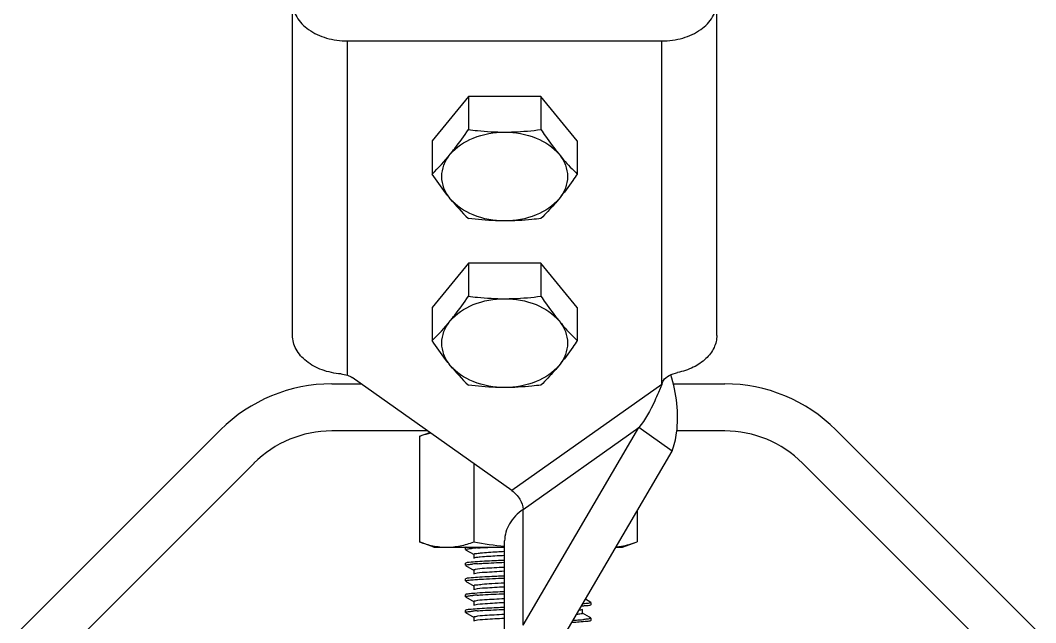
# Model space of a CAD drawing. Extents: x -191212 to 1245715665, y -234495 to 250873.
# Drawn here: x 180282.3 to 180719.2, y 130656 to 130915.2 of the extents above; entities that cross this region are included whole.
import ezdxf

# ---------------------------------------------------------------- set-up
doc = ezdxf.new("R2010")
doc.units = 0
doc.header["$LTSCALE"] = 500
doc.layers.get('0').update_dxf_attribs({"linetype": 'CONTINUOUS'})
doc.layers.add('PUB_TEXT', color=7, linetype='CONTINUOUS')

# ---------------------------------------------------------------- blocks, each defined once
blk = doc.blocks.new('deeeeee')
at = {"linetype": 'Continuous'}
for p, q in [((-471909.14, -353612.75), (-471909.14, -353363.93)), ((-471634.71, -353612.75), (-471634.71, -353363.93)), ((-471873.56, -353638.55), (-471873.56, -353422.29)), ((-471873.56, -353422.29), (-471670.28, -353422.29)), ((-471670.28, -353644.57), (-471670.28, -353422.29)), ((-471795.39, -353458.23), (-471818.87, -353486.98)), ((-471795.39, -353458.23), (-471795.39, -353479.61)), ((-471748.45, -353458.23), (-471795.39, -353458.23)), ((-471724.98, -353486.98), (-471748.45, -353458.23)), ((-471748.45, -353458.23), (-471748.45, -353479.61)), ((-471818.87, -353486.98), (-471818.87, -353508.36)), ((-471724.98, -353486.98), (-471724.98, -353508.36)), ((-471795.39, -353566.04), (-471818.87, -353594.78)), ((-471795.39, -353566.04), (-471795.39, -353587.41)), ((-471748.45, -353566.04), (-471795.39, -353566.04)), ((-471724.98, -353594.78), (-471748.45, -353566.04)), ((-471748.45, -353566.04), (-471748.45, -353587.41)), ((-471818.87, -353594.78), (-471818.87, -353616.16)), ((-471724.98, -353594.78), (-471724.98, -353616.16)), ((-471767.21, -353713.11), (-471870.58, -353640.01)), ((-471883.73, -353644.1), (-471864.8, -353644.1)), ((-471670.28, -353644.57), (-471767.21, -353713.11)), ((-471670.28, -353644.57), (-471672.49, -353649.64)), ((-471662.91, -353644.1), (-471629.63, -353644.1)), ((-472085.19, -353803.46), (-471955.6, -353673.87)), ((-471760.02, -353800.23), (-471685.16, -353672.44)), ((-471760.02, -353725.38), (-471685.16, -353672.44)), ((-471663.6, -353687.69), (-471685.16, -353672.44)), ((-471557.75, -353673.87), (-471428.16, -353803.46)), ((-471821.68, -353674.59), (-471883.73, -353674.59)), ((-471827.09, -353678.02), (-471820.31, -353675.56)), ((-471827.09, -353678.02), (-471827.09, -353746.37)), ((-471629.63, -353674.59), (-471660.76, -353674.59)), ((-471738.46, -353815.48), (-471663.6, -353687.69)), ((-471934.03, -353695.43), (-472063.63, -353825.02)), ((-471791.88, -353695.66), (-471791.88, -353746.37)), ((-471449.73, -353825.02), (-471579.32, -353695.43)), ((-471760.02, -353800.23), (-471760.02, -353725.38)), ((-471686.26, -353726.36), (-471686.26, -353746.37)), ((-471817.66, -353749.8), (-471827.09, -353746.37)), ((-471771.93, -354011.27), (-471771.93, -353745.7)), ((-471695.69, -353749.8), (-471686.26, -353746.37)), ((-471817.66, -353749.8), (-471771.93, -353749.8)), ((-471797.24, -353749.92), (-471797.33, -353750.03)), ((-471797.33, -353751.31), (-471797.33, -353750.03)), ((-471797.33, -353751.31), (-471797.33, -353750.03)), ((-471797.24, -353751.42), (-471791.72, -353754.61)), ((-471699.99, -353749.8), (-471695.69, -353749.8)), ((-471791.83, -353754.48), (-471791.83, -353757.02)), ((-471797.24, -353760.09), (-471797.33, -353760.2)), ((-471797.33, -353761.47), (-471797.33, -353760.2)), ((-471797.33, -353761.47), (-471797.33, -353760.2)), ((-471797.24, -353761.58), (-471791.72, -353764.77)), ((-471791.83, -353764.65), (-471791.83, -353767.19)), ((-471797.24, -353770.25), (-471797.33, -353770.36)), ((-471797.33, -353771.63), (-471797.33, -353770.36)), ((-471797.33, -353771.63), (-471797.33, -353770.36)), ((-471797.24, -353771.74), (-471791.72, -353774.94)), ((-471791.83, -353774.81), (-471791.83, -353777.35)), ((-471797.24, -353780.42), (-471797.33, -353780.53)), ((-471797.33, -353781.8), (-471797.33, -353780.53)), ((-471797.33, -353781.8), (-471797.33, -353780.53)), ((-471797.24, -353781.91), (-471791.72, -353785.1)), ((-471791.83, -353784.97), (-471791.83, -353787.51)), ((-471716.12, -353785.5), (-471719.69, -353783.43)), ((-471716.02, -353786.88), (-471716.02, -353785.61)), ((-471716.02, -353786.88), (-471716.02, -353785.61)), ((-471797.24, -353790.58), (-471797.33, -353790.69)), ((-471797.33, -353791.96), (-471797.33, -353790.69)), ((-471797.33, -353791.96), (-471797.33, -353790.69)), ((-471797.24, -353792.07), (-471791.72, -353795.27)), ((-471717.04, -353795.13), (-471721.63, -353792.47)), ((-471721.52, -353792.6), (-471721.52, -353790.06)), ((-471716.12, -353786.99), (-471716.02, -353786.88)), ((-471791.83, -353795.14), (-471791.83, -353797.68)), ((-471716.12, -353795.66), (-471717.04, -353795.13)), ((-471716.12, -353797.15), (-471716.02, -353797.04)), ((-471716.02, -353797.04), (-471716.02, -353795.77)), ((-471716.02, -353797.04), (-471716.02, -353795.77))]:
    blk.add_line(p, q, dxfattribs=at)
for centre, radius, start, end in [((-471920.63, -353402.95), 146.52, 313.9914, 320.77347), ((-471693.63, -353431.69), 146.52, 219.22653, 226.0086), ((-471920.63, -353510.75), 146.52, 313.9914, 320.77347), ((-471693.63, -353539.5), 146.52, 219.22653, 226.0086), ((-471883.73, -353745.74), 101.64, 90, 135), ((-471629.63, -353745.74), 101.64, 45, 90), ((-471883.73, -353745.74), 71.15, 90, 135), ((-471629.63, -353745.74), 71.15, 45, 90), ((-471777.89, -353925.75), 175.85, 93.81338, 94.8058), ((-471777.76, -353937.62), 177.56, 93.78659, 94.80606), ((-471778.03, -353954.56), 174.16, 93.84224, 94.80386), ((-471777.98, -353965.26), 174.7, 93.83235, 94.80499), ((-471748.27, -353432.82), 366.06, 273.1645, 273.8477), ((-471746.97, -353451.82), 345.74, 273.26427, 273.8614), ((-471735.37, -353622.38), 174.8, 273.83253, 274.80333)]:
    blk.add_arc(centre, radius, start, end, dxfattribs=at)
for points, knots in [([(-471909.14, -353397.14), (-471909.14, -353400.47), (-471906.97, -353407.63), (-471898.68, -353415.83), (-471887.04, -353421.1), (-471878.14, -353422.29), (-471873.56, -353422.29)], [0, 0, 0, 0, 0.209473, 0.444657, 0.712023, 1, 1, 1, 1]), ([(-471670.28, -353422.29), (-471665.7, -353422.29), (-471656.81, -353421.1), (-471645.16, -353415.83), (-471636.87, -353407.63), (-471634.71, -353400.47), (-471634.71, -353397.14)], [0, 0, 0, 0, 0.287977, 0.555343, 0.790527, 1, 1, 1, 1]), ([(-471807.13, -353495.6), (-471806.13, -353494.38), (-471802.02, -353489.19), (-471798.21, -353483.78), (-471795.39, -353479.61)], [0, 0, 0, 0, 0.239452, 1, 1, 1, 1]), ([(-471807.13, -353495.6), (-471803.29, -353490.9), (-471791.9, -353483.47), (-471778.82, -353481.23), (-471771.92, -353481.23)], [0, 0, 0, 0, 0.468341, 1, 1, 1, 1]), ([(-471795.39, -353479.61), (-471793.46, -353479.86), (-471785.66, -353480.77), (-471777.81, -353481.23), (-471771.92, -353481.23)], [0, 0, 0, 0, 0.249182, 1, 1, 1, 1]), ([(-471771.92, -353481.23), (-471769.95, -353481.23), (-471762.11, -353481.08), (-471754.28, -353480.36), (-471748.45, -353479.61)], [0, 0, 0, 0, 0.250767, 1, 1, 1, 1]), ([(-471771.92, -353481.23), (-471765.02, -353481.23), (-471751.94, -353483.47), (-471740.55, -353490.9), (-471736.71, -353495.6)], [0, 0, 0, 0, 0.531659, 1, 1, 1, 1]), ([(-471748.45, -353479.61), (-471747.49, -353481.03), (-471743.75, -353486.49), (-471739.81, -353491.81), (-471736.71, -353495.6)], [0, 0, 0, 0, 0.259411, 1, 1, 1, 1]), ([(-471807.13, -353524.35), (-471808.82, -353522.28), (-471811.57, -353517.73), (-471813.07, -353509.98), (-471811.57, -353502.22), (-471808.82, -353497.68), (-471807.13, -353495.6)], [0, 0, 0, 0, 0.257487, 0.5, 0.742513, 1, 1, 1, 1]), ([(-471736.71, -353495.6), (-471735.75, -353496.78), (-471732.03, -353501.21), (-471728.03, -353505.4), (-471724.98, -353508.36)], [0, 0, 0, 0, 0.264209, 1, 1, 1, 1]), ([(-471736.71, -353495.6), (-471735.02, -353497.68), (-471732.27, -353502.22), (-471730.78, -353509.98), (-471732.27, -353517.73), (-471735.02, -353522.28), (-471736.71, -353524.35)], [0, 0, 0, 0, 0.257487, 0.5, 0.742513, 1, 1, 1, 1]), ([(-471807.13, -353524.35), (-471808.13, -353523.12), (-471812.24, -353517.94), (-471816.05, -353512.53), (-471818.87, -353508.36)], [0, 0, 0, 0, 0.239452, 1, 1, 1, 1]), ([(-471724.98, -353508.36), (-471725.94, -353509.78), (-471729.67, -353515.23), (-471733.61, -353520.56), (-471736.71, -353524.35)], [0, 0, 0, 0, 0.259411, 1, 1, 1, 1]), ([(-471771.92, -353538.72), (-471778.82, -353538.72), (-471791.9, -353536.48), (-471803.29, -353529.06), (-471807.13, -353524.35)], [0, 0, 0, 0, 0.531659, 1, 1, 1, 1]), ([(-471736.71, -353524.35), (-471740.55, -353529.06), (-471751.94, -353536.48), (-471765.02, -353538.72), (-471771.92, -353538.72)], [0, 0, 0, 0, 0.468341, 1, 1, 1, 1]), ([(-471736.71, -353524.35), (-471737.68, -353525.53), (-471741.4, -353529.96), (-471745.39, -353534.15), (-471748.45, -353537.11)], [0, 0, 0, 0, 0.264209, 1, 1, 1, 1]), ([(-471771.92, -353538.72), (-471773.89, -353538.72), (-471781.74, -353538.58), (-471789.56, -353537.86), (-471795.39, -353537.11)], [0, 0, 0, 0, 0.250767, 1, 1, 1, 1]), ([(-471748.45, -353537.11), (-471750.39, -353537.36), (-471758.18, -353538.27), (-471766.03, -353538.72), (-471771.92, -353538.72)], [0, 0, 0, 0, 0.249182, 1, 1, 1, 1]), ([(-471807.13, -353603.41), (-471806.13, -353602.18), (-471802.02, -353596.99), (-471798.21, -353591.58), (-471795.39, -353587.41)], [0, 0, 0, 0, 0.239452, 1, 1, 1, 1]), ([(-471795.39, -353587.41), (-471793.46, -353587.66), (-471785.66, -353588.58), (-471777.81, -353589.03), (-471771.92, -353589.03)], [0, 0, 0, 0, 0.249182, 1, 1, 1, 1]), ([(-471771.92, -353589.03), (-471769.95, -353589.03), (-471762.11, -353588.89), (-471754.28, -353588.17), (-471748.45, -353587.41)], [0, 0, 0, 0, 0.250767, 1, 1, 1, 1]), ([(-471748.45, -353587.41), (-471747.49, -353588.84), (-471743.75, -353594.29), (-471739.81, -353599.61), (-471736.71, -353603.41)], [0, 0, 0, 0, 0.259411, 1, 1, 1, 1]), ([(-471807.13, -353603.41), (-471803.29, -353598.7), (-471791.9, -353591.28), (-471778.82, -353589.03), (-471771.92, -353589.03)], [0, 0, 0, 0, 0.468341, 1, 1, 1, 1]), ([(-471771.92, -353589.03), (-471765.02, -353589.03), (-471751.94, -353591.28), (-471740.55, -353598.7), (-471736.71, -353603.41)], [0, 0, 0, 0, 0.531659, 1, 1, 1, 1]), ([(-471807.13, -353632.16), (-471808.82, -353630.08), (-471811.57, -353625.54), (-471813.07, -353617.78), (-471811.57, -353610.02), (-471808.82, -353605.48), (-471807.13, -353603.41)], [0, 0, 0, 0, 0.257487, 0.5, 0.742513, 1, 1, 1, 1]), ([(-471736.71, -353603.41), (-471735.75, -353604.59), (-471732.03, -353609.01), (-471728.03, -353613.21), (-471724.98, -353616.16)], [0, 0, 0, 0, 0.264209, 1, 1, 1, 1]), ([(-471736.71, -353603.41), (-471735.02, -353605.48), (-471732.27, -353610.02), (-471730.78, -353617.78), (-471732.27, -353625.54), (-471735.02, -353630.08), (-471736.71, -353632.16)], [0, 0, 0, 0, 0.257487, 0.5, 0.742513, 1, 1, 1, 1]), ([(-471877.77, -353637.73), (-471881.94, -353637.38), (-471889.92, -353635.69), (-471900.19, -353630.24), (-471907.32, -353622.39), (-471909.14, -353615.83), (-471909.14, -353612.75)], [0, 0, 0, 0, 0.28821, 0.553531, 0.788229, 1, 1, 1, 1]), ([(-471634.71, -353612.75), (-471634.71, -353615.46), (-471636.08, -353621.18), (-471641.68, -353628.42), (-471650, -353633.93), (-471656.62, -353636.12), (-471660.14, -353636.86)], [0, 0, 0, 0, 0.215862, 0.450689, 0.713102, 1, 1, 1, 1]), ([(-471807.13, -353632.16), (-471808.13, -353630.93), (-471812.24, -353625.74), (-471816.05, -353620.33), (-471818.87, -353616.16)], [0, 0, 0, 0, 0.239452, 1, 1, 1, 1]), ([(-471724.98, -353616.16), (-471725.94, -353617.59), (-471729.67, -353623.04), (-471733.61, -353628.36), (-471736.71, -353632.16)], [0, 0, 0, 0, 0.259411, 1, 1, 1, 1]), ([(-471771.92, -353646.53), (-471778.82, -353646.53), (-471791.9, -353644.28), (-471803.29, -353636.86), (-471807.13, -353632.16)], [0, 0, 0, 0, 0.531659, 1, 1, 1, 1]), ([(-471736.71, -353632.16), (-471740.55, -353636.86), (-471751.94, -353644.28), (-471765.02, -353646.53), (-471771.92, -353646.53)], [0, 0, 0, 0, 0.468341, 1, 1, 1, 1]), ([(-471736.71, -353632.16), (-471737.68, -353633.34), (-471741.4, -353637.76), (-471745.39, -353641.95), (-471748.45, -353644.91)], [0, 0, 0, 0, 0.264209, 1, 1, 1, 1]), ([(-471670.28, -353644.57), (-471670.19, -353643.64), (-471669.15, -353641.13), (-471665.38, -353638.38), (-471662, -353637.25), (-471660.14, -353636.86)], [0, 0, 0, 0, 0.208141, 0.577605, 1, 1, 1, 1]), ([(-471663.6, -353687.69), (-471662.22, -353683.89), (-471658.45, -353667.54), (-471660.75, -353650.31), (-471664.38, -353638.22)], [0, 0, 0, 0, 0.242556, 1, 1, 1, 1]), ([(-471771.92, -353646.53), (-471773.89, -353646.53), (-471781.74, -353646.38), (-471789.56, -353645.66), (-471795.39, -353644.91)], [0, 0, 0, 0, 0.250767, 1, 1, 1, 1]), ([(-471748.45, -353644.91), (-471750.39, -353645.16), (-471758.18, -353646.07), (-471766.03, -353646.53), (-471771.92, -353646.53)], [0, 0, 0, 0, 0.249182, 1, 1, 1, 1]), ([(-471672.49, -353649.64), (-471673.28, -353651.5), (-471676.67, -353659.5), (-471680.92, -353667.27), (-471685.16, -353672.44)], [0, 0, 0, 0, 0.231709, 1, 1, 1, 1]), ([(-471827.09, -353678.02), (-471826.5, -353677.81), (-471824.13, -353676.98), (-471821.72, -353676.28), (-471819.9, -353675.85)], [0, 0, 0, 0, 0.252515, 1, 1, 1, 1]), ([(-471767.21, -353713.11), (-471765.13, -353714.58), (-471761.94, -353718.35), (-471760.02, -353723.08), (-471760.02, -353725.38)], [0, 0, 0, 0, 0.525314, 1, 1, 1, 1]), ([(-471760.02, -353725.38), (-471763.51, -353727.85), (-471769.47, -353733.72), (-471771.93, -353741.9), (-471771.93, -353745.7)], [0, 0, 0, 0, 0.528923, 1, 1, 1, 1]), ([(-471827.09, -353746.37), (-471824.24, -353747.41), (-471818.47, -353749.14), (-471812.45, -353749.8), (-471809.49, -353749.8)], [0, 0, 0, 0, 0.506411, 1, 1, 1, 1]), ([(-471809.49, -353749.8), (-471806.53, -353749.8), (-471800.51, -353749.14), (-471794.74, -353747.41), (-471791.88, -353746.37)], [0, 0, 0, 0, 0.493589, 1, 1, 1, 1]), ([(-471699.87, -353749.61), (-471698.72, -353749.51), (-471694.09, -353748.88), (-471689.57, -353747.57), (-471686.26, -353746.37)], [0, 0, 0, 0, 0.246296, 1, 1, 1, 1]), ([(-471797.33, -353751.31), (-471797.33, -353751.12), (-471796.36, -353751), (-471795.87, -353750.87), (-471795.38, -353750.8)], [0, 0, 0, 0, 0.271556, 1, 1, 1, 1]), ([(-471796.92, -353749.8), (-471796.98, -353749.82), (-471797.09, -353749.86), (-471797.19, -353749.9), (-471797.23, -353749.92)], [0, 0, 0, 0, 0.575094, 1, 1, 1, 1]), ([(-471789.59, -353750.29), (-471788.96, -353750.25), (-471786.11, -353750.07), (-471783.27, -353749.91), (-471781.05, -353749.8)], [0, 0, 0, 0, 0.220803, 1, 1, 1, 1]), ([(-471772.07, -353752.67), (-471773.66, -353752.76), (-471778.88, -353753.04), (-471784.1, -353753.34), (-471787.72, -353753.69)], [0, 0, 0, 0, 0.30396, 1, 1, 1, 1]), ([(-471789.59, -353759.18), (-471791.36, -353759.3), (-471793.84, -353759.65), (-471796.54, -353759.69), (-471797.23, -353760.09)], [0, 0, 0, 0, 0.690495, 1, 1, 1, 1]), ([(-471787.72, -353753.69), (-471788.75, -353753.79), (-471789.71, -353754.11), (-471791.83, -353754.11), (-471791.83, -353754.48)], [0, 0, 0, 0, 0.734942, 1, 1, 1, 1]), ([(-471787.72, -353756.23), (-471788.23, -353756.28), (-471789.55, -353756.47), (-471790.99, -353756.47), (-471791.72, -353756.89)], [0, 0, 0, 0, 0.376921, 1, 1, 1, 1]), ([(-471772.07, -353758.29), (-471773.76, -353758.36), (-471779.6, -353758.62), (-471785.44, -353758.9), (-471789.59, -353759.18)], [0, 0, 0, 0, 0.288536, 1, 1, 1, 1]), ([(-471789.48, -353760.45), (-471788.28, -353760.37), (-471782.48, -353760.01), (-471776.68, -353759.75), (-471772.08, -353759.56)], [0, 0, 0, 0, 0.207236, 1, 1, 1, 1]), ([(-471772.07, -353755.21), (-471773.66, -353755.3), (-471778.88, -353755.58), (-471784.1, -353755.88), (-471787.72, -353756.23)], [0, 0, 0, 0, 0.30396, 1, 1, 1, 1]), ([(-471797.33, -353761.47), (-471797.33, -353761.28), (-471796.35, -353761.16), (-471795.85, -353761.03), (-471795.36, -353760.96)], [0, 0, 0, 0, 0.271401, 1, 1, 1, 1]), ([(-471790.98, -353764.29), (-471791.19, -353764.33), (-471791.45, -353764.39), (-471791.83, -353764.55), (-471791.83, -353764.65)], [0, 0, 0, 0, 0.704936, 1, 1, 1, 1]), ([(-471772.11, -353765.38), (-471776.37, -353765.6), (-471782.76, -353766.13), (-471789.29, -353766.33), (-471791.38, -353766.93)], [0, 0, 0, 0, 0.662973, 1, 1, 1, 1]), ([(-471772.11, -353762.84), (-471774.32, -353762.95), (-471780.6, -353763.37), (-471786.97, -353763.45), (-471790.98, -353764.29)], [0, 0, 0, 0, 0.350691, 1, 1, 1, 1]), ([(-471797.33, -353771.63), (-471797.33, -353771.48), (-471796.58, -353771.34), (-471796.18, -353771.24), (-471795.8, -353771.19)], [0, 0, 0, 0, 0.275887, 1, 1, 1, 1]), ([(-471789.48, -353769.34), (-471791.28, -353769.46), (-471793.79, -353769.81), (-471796.54, -353769.85), (-471797.23, -353770.25)], [0, 0, 0, 0, 0.690745, 1, 1, 1, 1]), ([(-471795.8, -353771.19), (-471795.51, -353771.15), (-471794.03, -353770.96), (-471792.53, -353770.83), (-471791.32, -353770.74)], [0, 0, 0, 0, 0.19121, 1, 1, 1, 1]), ([(-471791.38, -353766.93), (-471791.45, -353766.95), (-471791.56, -353766.98), (-471791.67, -353767.03), (-471791.72, -353767.06)], [0, 0, 0, 0, 0.573187, 1, 1, 1, 1]), ([(-471791.32, -353770.74), (-471790.06, -353770.65), (-471783.64, -353770.23), (-471777.22, -353769.94), (-471772.05, -353769.72)], [0, 0, 0, 0, 0.196383, 1, 1, 1, 1]), ([(-471772.08, -353768.45), (-471773.75, -353768.52), (-471779.55, -353768.78), (-471785.35, -353769.06), (-471789.48, -353769.34)], [0, 0, 0, 0, 0.288055, 1, 1, 1, 1]), ([(-471772.13, -353773), (-471774.83, -353773.14), (-471779.48, -353773.47), (-471786.07, -353773.67), (-471789.07, -353774.44), (-471791.83, -353774.33), (-471791.83, -353774.81)], [0, 0, 0, 0, 0.409, 0.726331, 0.927829, 1, 1, 1, 1]), ([(-471791.26, -353777.06), (-471791.35, -353777.08), (-471791.51, -353777.13), (-471791.66, -353777.19), (-471791.72, -353777.22)], [0, 0, 0, 0, 0.585747, 1, 1, 1, 1]), ([(-471772.05, -353778.61), (-471773.96, -353778.7), (-471780.39, -353778.98), (-471786.82, -353779.29), (-471791.32, -353779.64)], [0, 0, 0, 0, 0.297382, 1, 1, 1, 1]), ([(-471772.13, -353775.55), (-471776.32, -353775.76), (-471782.68, -353776.24), (-471789.13, -353776.51), (-471791.26, -353777.06)], [0, 0, 0, 0, 0.656169, 1, 1, 1, 1]), ([(-471797.33, -353781.8), (-471797.33, -353781.61), (-471796.36, -353781.49), (-471795.87, -353781.36), (-471795.38, -353781.29)], [0, 0, 0, 0, 0.271616, 1, 1, 1, 1]), ([(-471795.8, -353780.08), (-471796.11, -353780.13), (-471796.59, -353780.21), (-471797.08, -353780.33), (-471797.23, -353780.42)], [0, 0, 0, 0, 0.640091, 1, 1, 1, 1]), ([(-471791.32, -353779.64), (-471791.78, -353779.67), (-471793.28, -353779.79), (-471794.77, -353779.93), (-471795.8, -353780.08)], [0, 0, 0, 0, 0.30771, 1, 1, 1, 1]), ([(-471790.93, -353784.61), (-471791.16, -353784.65), (-471791.43, -353784.71), (-471791.83, -353784.88), (-471791.83, -353784.97)], [0, 0, 0, 0, 0.706178, 1, 1, 1, 1]), ([(-471772.15, -353785.71), (-471776.27, -353785.92), (-471782.58, -353786.37), (-471788.96, -353786.69), (-471791.13, -353787.19)], [0, 0, 0, 0, 0.649558, 1, 1, 1, 1]), ([(-471772.15, -353783.17), (-471774.34, -353783.28), (-471780.6, -353783.69), (-471786.93, -353783.79), (-471790.93, -353784.61)], [0, 0, 0, 0, 0.349431, 1, 1, 1, 1]), ([(-471789.7, -353780.79), (-471788.49, -353780.71), (-471782.61, -353780.35), (-471776.73, -353780.08), (-471772.06, -353779.88)], [0, 0, 0, 0, 0.206065, 1, 1, 1, 1]), ([(-471716.02, -353785.61), (-471716.02, -353785.79), (-471716.99, -353785.91), (-471717.48, -353786.05), (-471717.97, -353786.11)], [0, 0, 0, 0, 0.271584, 1, 1, 1, 1]), ([(-471797.33, -353791.96), (-471797.33, -353791.78), (-471796.36, -353791.65), (-471795.87, -353791.52), (-471795.39, -353791.46)], [0, 0, 0, 0, 0.271628, 1, 1, 1, 1]), ([(-471789.7, -353789.68), (-471791.44, -353789.8), (-471793.89, -353790.14), (-471796.55, -353790.19), (-471797.23, -353790.58)], [0, 0, 0, 0, 0.690212, 1, 1, 1, 1]), ([(-471791.13, -353787.19), (-471791.25, -353787.22), (-471791.45, -353787.27), (-471791.64, -353787.34), (-471791.72, -353787.39)], [0, 0, 0, 0, 0.596703, 1, 1, 1, 1]), ([(-471772.06, -353788.78), (-471773.76, -353788.85), (-471779.64, -353789.11), (-471785.52, -353789.4), (-471789.7, -353789.68)], [0, 0, 0, 0, 0.289063, 1, 1, 1, 1]), ([(-471789.66, -353790.95), (-471788.45, -353790.87), (-471782.59, -353790.51), (-471776.72, -353790.25), (-471772.07, -353790.05)], [0, 0, 0, 0, 0.206277, 1, 1, 1, 1]), ([(-471721.52, -353792.6), (-471721.52, -353792.95), (-471723.56, -353792.97), (-471724.49, -353793.27), (-471725.47, -353793.37)], [0, 0, 0, 0, 0.265324, 1, 1, 1, 1]), ([(-471721.63, -353790.18), (-471721.82, -353790.29), (-471722.41, -353790.43), (-471723, -353790.53), (-471723.38, -353790.58)], [0, 0, 0, 0, 0.35782, 1, 1, 1, 1]), ([(-471721.9, -353787.76), (-471721.15, -353787.7), (-471719.25, -353787.46), (-471717.15, -353787.58), (-471716.12, -353786.99)], [0, 0, 0, 0, 0.387145, 1, 1, 1, 1]), ([(-471790.89, -353794.76), (-471791.13, -353794.81), (-471791.41, -353794.87), (-471791.83, -353795.04), (-471791.83, -353795.14)], [0, 0, 0, 0, 0.707247, 1, 1, 1, 1]), ([(-471791.12, -353797.35), (-471791.24, -353797.38), (-471791.44, -353797.43), (-471791.64, -353797.51), (-471791.72, -353797.55)], [0, 0, 0, 0, 0.597162, 1, 1, 1, 1]), ([(-471772.16, -353795.88), (-471776.27, -353796.09), (-471782.57, -353796.53), (-471788.95, -353796.85), (-471791.12, -353797.35)], [0, 0, 0, 0, 0.649158, 1, 1, 1, 1]), ([(-471772.16, -353793.33), (-471774.34, -353793.45), (-471780.58, -353793.85), (-471786.89, -353793.96), (-471790.89, -353794.76)], [0, 0, 0, 0, 0.348434, 1, 1, 1, 1]), ([(-471723.71, -353798.05), (-471721.95, -353797.93), (-471719.49, -353797.59), (-471716.8, -353797.55), (-471716.12, -353797.15)], [0, 0, 0, 0, 0.690319, 1, 1, 1, 1]), ([(-471716.02, -353795.77), (-471716.02, -353795.96), (-471717, -353796.08), (-471717.49, -353796.21), (-471717.98, -353796.28)], [0, 0, 0, 0, 0.271518, 1, 1, 1, 1])]:
    blk.add_open_spline(points, degree=3, knots=knots, dxfattribs=at)
for points in [[(-471877.77, -353637.73), (-471876.35, -353637.85), (-471874.92, -353638.11), (-471873.56, -353638.55)], [(-471873.56, -353638.55), (-471872.51, -353638.89), (-471871.49, -353639.37), (-471870.58, -353640.01)], [(-471791.88, -353746.37), (-471785.28, -353747.57), (-471778.62, -353748.53), (-471771.93, -353749.12)], [(-471795.38, -353750.8), (-471794.46, -353750.68), (-471793.54, -353750.6), (-471792.62, -353750.52)], [(-471795.36, -353760.96), (-471794.45, -353760.85), (-471793.54, -353760.76), (-471792.63, -353760.68)], [(-471795.38, -353781.29), (-471794.46, -353781.17), (-471793.54, -353781.09), (-471792.61, -353781.01)], [(-471795.39, -353791.46), (-471794.47, -353791.34), (-471793.54, -353791.25), (-471792.62, -353791.17)], [(-471717.97, -353786.11), (-471718.99, -353786.24), (-471720.01, -353786.34), (-471721.03, -353786.42)], [(-471717.98, -353796.28), (-471718.9, -353796.4), (-471719.82, -353796.48), (-471720.74, -353796.56)]]:
    blk.add_open_spline(points, degree=3, dxfattribs=at)

msp = doc.modelspace()

# ---------------------------------------------------------------- block references
at = {"layer": 'PUB_TEXT', "xscale": 0.6652800000000001, "yscale": 0.6652800000000001, "zscale": 0.6652800000000001}
msp.add_blockref('deeeeee', (494351.1, 366031.13), dxfattribs=at)

doc.saveas('drawing.dxf')
